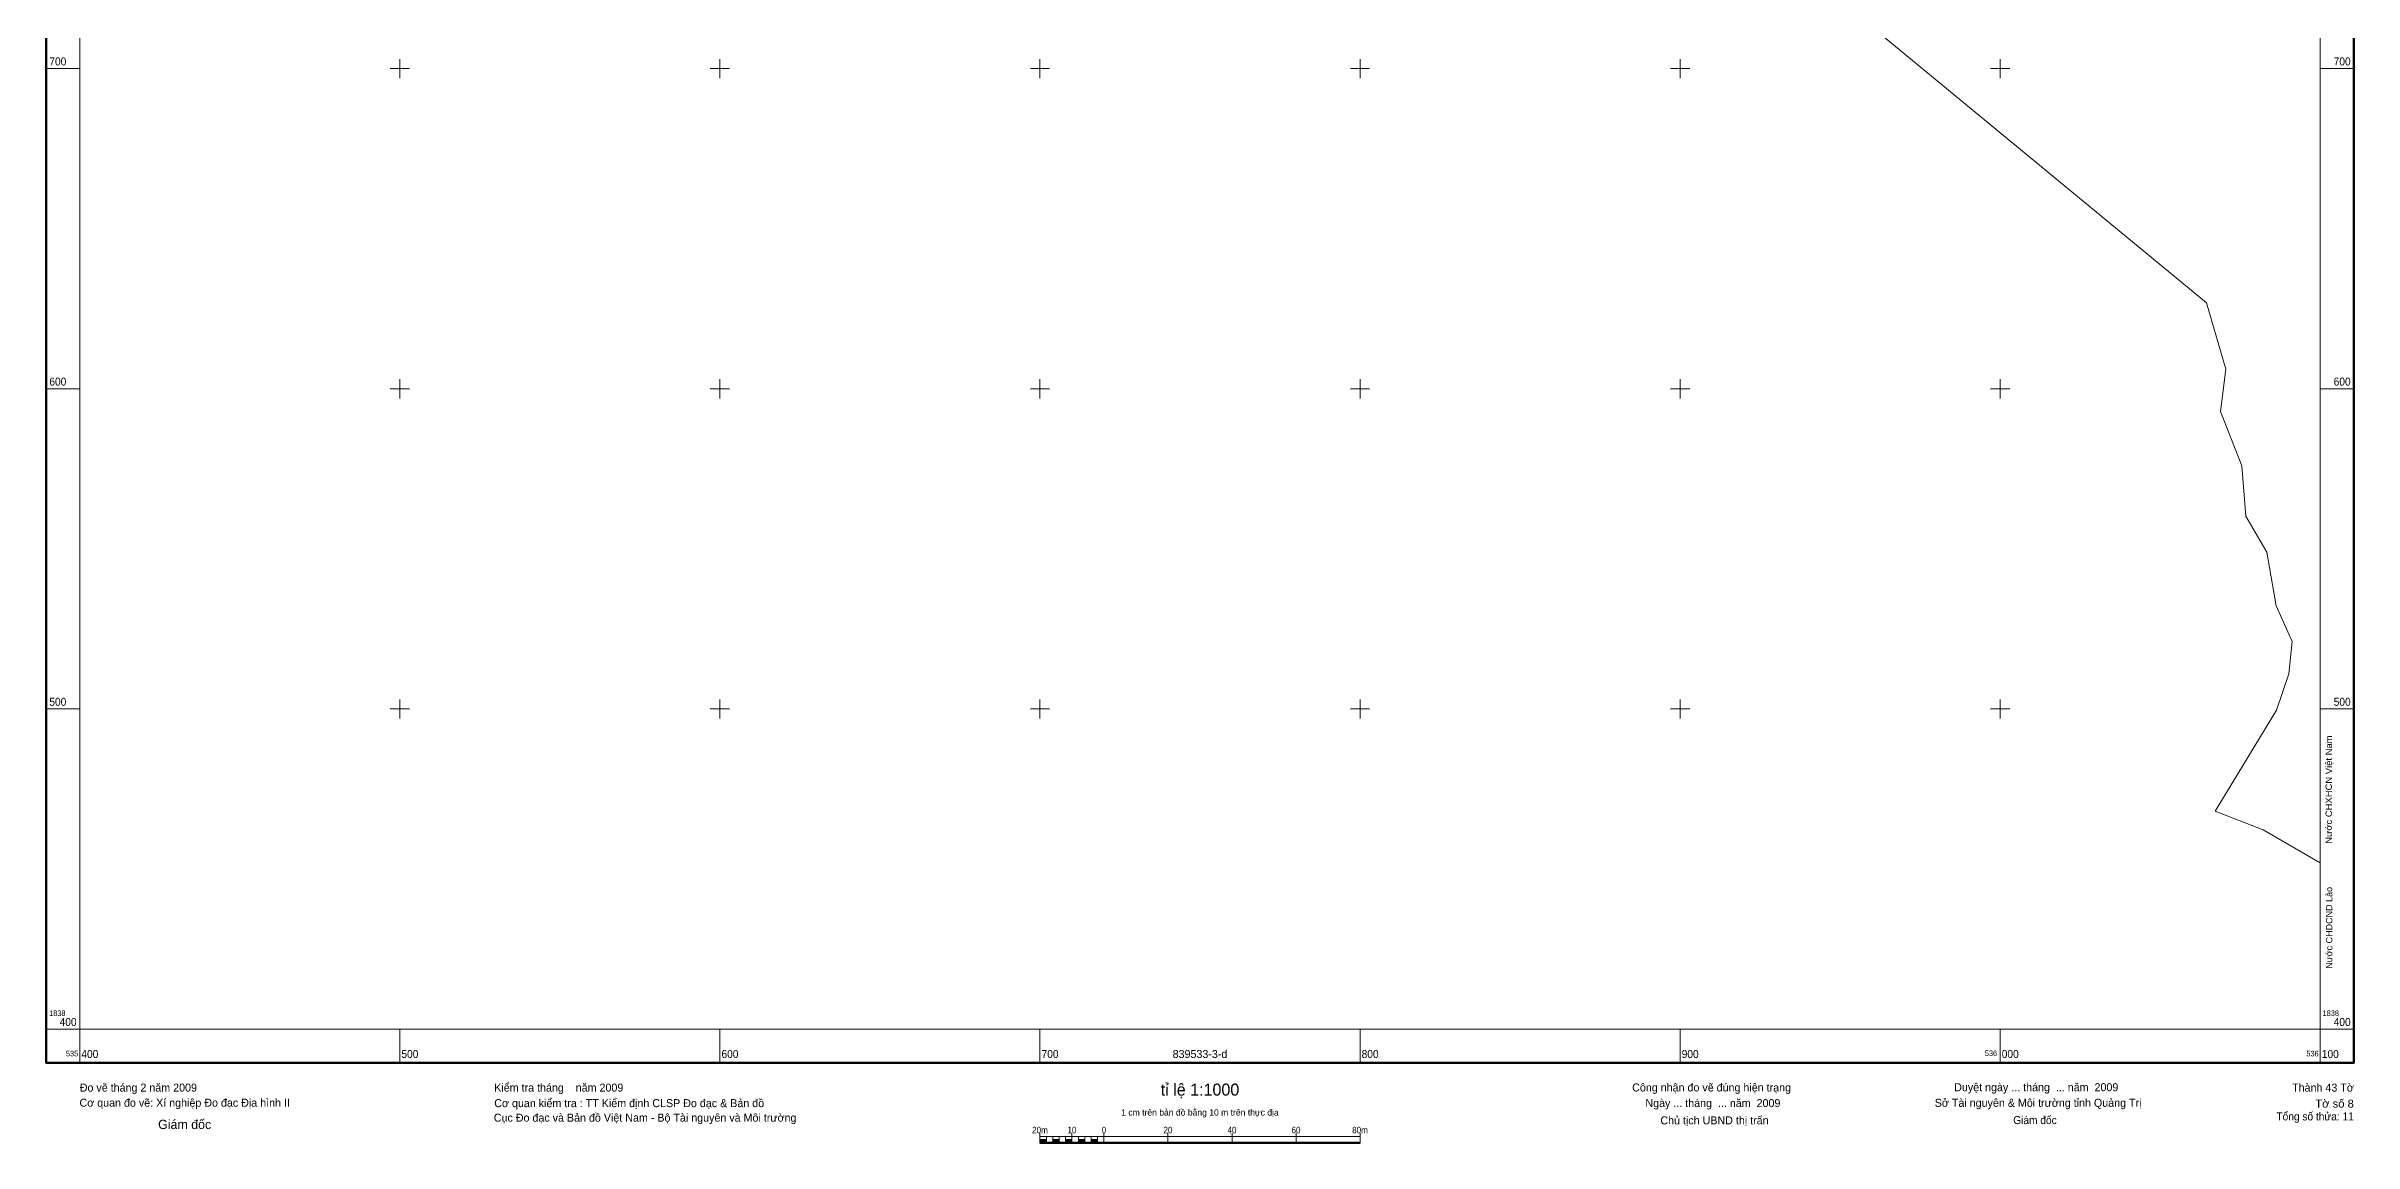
# Model space of a CAD drawing. Header units: metres. Extents: x 535390 to 536118, y 1838364 to 1839147.
# Drawn here: x 535390 to 536110, y 1838364 to 1838707 of the extents above; entities that cross this region are included whole.
import ezdxf
from ezdxf.enums import TextEntityAlignment as Align

# ---------------------------------------------------------------- set-up
doc = ezdxf.new("R2010")
doc.units = ezdxf.units.M
doc.header["$LTSCALE"] = 0.32
doc.layers.add('40', color=7, linetype='Continuous', lineweight=13)
doc.layers.add('63', color=7, linetype='Continuous', lineweight=13)
doc.layers.add('58', color=7, linetype='Continuous')

msp = doc.modelspace()

# ---------------------------------------------------------------- hatches: boundary and pattern name
at = {"layer": '63'}
for points in [[(535700, 1838364.5), (535700, 1838365.5), (535702, 1838365.5), (535702, 1838364.5)], [(535704, 1838364.5), (535704, 1838365.5), (535706, 1838365.5), (535706, 1838364.5)], [(535708, 1838364.5), (535708, 1838365.5), (535710, 1838365.5), (535710, 1838364.5)], [(535712, 1838364.5), (535712, 1838365.5), (535714, 1838365.5), (535714, 1838364.5)], [(535716, 1838364.5), (535716, 1838365.5), (535718, 1838365.5), (535718, 1838364.5)]]:
    msp.add_hatch(color=256, dxfattribs=at).paths.add_polyline_path(points)

# ---------------------------------------------------------------- linework, layer by layer
at = {"layer": '40'}
msp.add_lwpolyline([(535465.66, 1839100), (535487.88, 1839083.41), (535599.61, 1839000), (535662.9, 1838952.75), (535712.84, 1838915.47), (535796.52, 1838848.78), (535865.13, 1838794.09), (535957.21, 1838715.23), (536064.43, 1838626.88), (536070.49, 1838606.12), (536068.87, 1838592.91), (536075.52, 1838575.98), (536076.74, 1838560.25), (536083.35, 1838548.94), (536086.27, 1838532.2), (536091.24, 1838521.12), (536090.22, 1838510.97), (536086.3, 1838499.64), (536067.18, 1838468.1), (536082.12, 1838462.29), (536100, 1838451.99)], dxfattribs=at)
at = {"layer": '63'}
for p, q in [((535500, 1838697), (535500, 1838703)), ((535600, 1838697), (535600, 1838703)), ((535700, 1838697), (535700, 1838703)), ((535800, 1838697), (535800, 1838703)), ((535900, 1838697), (535900, 1838703)), ((536000, 1838697), (536000, 1838703)), ((535400, 1838700), (535389.5, 1838700)), ((535497, 1838700), (535503, 1838700)), ((535597, 1838700), (535603, 1838700)), ((535697, 1838700), (535703, 1838700)), ((535797, 1838700), (535803, 1838700)), ((535897, 1838700), (535903, 1838700)), ((535997, 1838700), (536003, 1838700)), ((536100, 1838700), (536110.5, 1838700)), ((535500, 1838597), (535500, 1838603)), ((535600, 1838597), (535600, 1838603)), ((535700, 1838597), (535700, 1838603)), ((535800, 1838597), (535800, 1838603)), ((535900, 1838597), (535900, 1838603)), ((536000, 1838597), (536000, 1838603)), ((535400, 1838600), (535389.5, 1838600)), ((535497, 1838600), (535503, 1838600)), ((535597, 1838600), (535603, 1838600)), ((535697, 1838600), (535703, 1838600)), ((535797, 1838600), (535803, 1838600)), ((535897, 1838600), (535903, 1838600)), ((535997, 1838600), (536003, 1838600)), ((536100, 1838600), (536110.5, 1838600)), ((535400, 1838500), (535389.5, 1838500)), ((535497, 1838500), (535503, 1838500)), ((535500, 1838497), (535500, 1838503)), ((535597, 1838500), (535603, 1838500)), ((535600, 1838497), (535600, 1838503)), ((535697, 1838500), (535703, 1838500)), ((535700, 1838497), (535700, 1838503)), ((535797, 1838500), (535803, 1838500)), ((535800, 1838497), (535800, 1838503)), ((535897, 1838500), (535903, 1838500)), ((535900, 1838497), (535900, 1838503)), ((535997, 1838500), (536003, 1838500)), ((536000, 1838497), (536000, 1838503)), ((536100, 1838500), (536110.5, 1838500)), ((535400, 1838400), (535389.5, 1838400)), ((535400, 1838400), (535400, 1838389.5)), ((535500, 1838400), (535500, 1838389.5)), ((535600, 1838400), (535600, 1838389.5)), ((535700, 1838400), (535700, 1838389.5)), ((535800, 1838400), (535800, 1838389.5)), ((535900, 1838400), (535900, 1838389.5)), ((536000, 1838400), (536000, 1838389.5)), ((536100, 1838400), (536100, 1838389.5)), ((536100, 1838400), (536110.5, 1838400)), ((535700, 1838364.5), (535700, 1838367.5)), ((535700, 1838366.5), (535800, 1838366.5)), ((535702, 1838364.5), (535702, 1838366.5)), ((535704, 1838364.5), (535704, 1838366.5)), ((535706, 1838364.5), (535706, 1838366.5)), ((535708, 1838364.5), (535708, 1838366.5)), ((535710, 1838364.5), (535710, 1838367.5)), ((535710, 1838364.5), (535710, 1838366.5)), ((535712, 1838364.5), (535712, 1838366.5)), ((535714, 1838364.5), (535714, 1838366.5)), ((535716, 1838364.5), (535716, 1838366.5)), ((535718, 1838364.5), (535718, 1838366.5)), ((535720, 1838364.5), (535720, 1838367.5)), ((535740, 1838364.5), (535740, 1838367.5)), ((535760, 1838364.5), (535760, 1838367.5)), ((535780, 1838364.5), (535780, 1838367.5)), ((535800, 1838364.5), (535800, 1838367.5))]:
    msp.add_line(p, q, dxfattribs=at)
at = {"layer": '63', "lineweight": 53}
msp.add_line((535700, 1838364.5), (535800, 1838364.5), dxfattribs=at)
at = {"layer": '63', "lineweight": 158}
msp.add_lwpolyline([(535389.5, 1839110.5), (536110.5, 1839110.5), (536110.5, 1838389.5), (535389.5, 1838389.5)], close=True, dxfattribs=at)
at = {"layer": '63'}
for points in [[(535400, 1839100), (536100, 1839100), (536100, 1838400), (535400, 1838400)], [(535700, 1838364.5), (535700, 1838365.5), (535702, 1838365.5), (535702, 1838364.5)], [(535704, 1838364.5), (535704, 1838365.5), (535706, 1838365.5), (535706, 1838364.5)], [(535708, 1838364.5), (535708, 1838365.5), (535710, 1838365.5), (535710, 1838364.5)], [(535712, 1838364.5), (535712, 1838365.5), (535714, 1838365.5), (535714, 1838364.5)], [(535716, 1838364.5), (535716, 1838365.5), (535718, 1838365.5), (535718, 1838364.5)]]:
    msp.add_lwpolyline(points, close=True, dxfattribs=at)

# ---------------------------------------------------------------- texts
at = {"layer": '58'}
for s, width, p in [('Nước CHXHCN Việt Nam', 1.1, (536103.65, 1838474.815)), ('Nước CHDCND Lào', 1.05, (536103.77, 1838431.64))]:
    msp.add_text(s, height=2, rotation=90, dxfattribs=dict(at, width=width)).set_placement(p, align=Align.CENTER)
at = {"layer": '63', "width": 0.95}
for s, height, p in [('700', 2.5, (535390.5, 1838701)), ('600', 2.5, (535390.5, 1838601)), ('500', 2.5, (535390.5, 1838501)), ('1838', 1.75, (535390.43, 1838404.11)), ('1838', 1.75, (536100.73, 1838404.12)), ('400', 2.5, (535400.5, 1838391)), ('500', 2.5, (535500.5, 1838391)), ('600', 2.5, (535600.5, 1838391)), ('700', 2.5, (535700.5, 1838391)), ('800', 2.5, (535800.5, 1838391)), ('900', 2.5, (535900.5, 1838391)), ('000', 2.5, (536000.5, 1838391)), ('100', 2.5, (536100.5, 1838391)), ('Giám đốc ', 2.5, (536004.08, 1838370.35))]:
    msp.add_text(s, height=height, dxfattribs=at).set_placement(p)
at = {"layer": '63'}
for s, height, width, p in [('700', 2.5, 0.95, (536109.5, 1838701)), ('600', 2.5, 0.95, (536109.5, 1838601)), ('500', 2.5, 0.95, (536109.5, 1838501)), ('400', 2.5, 0.95, (535399, 1838401)), ('400', 2.5, 0.95, (536109.5, 1838401)), ('535', 1.75, 0.95, (535399.5, 1838391.5)), ('536', 1.75, 0.95, (535999.04, 1838391.6)), ('536', 1.75, 0.95, (536099.5, 1838391.5)), ('Tờ số 8', 2.5, 1.05, (536110.5, 1838375.5)), ('Tổng số thửa: 11', 2.5, 0.95, (536110.5, 1838371.5))]:
    msp.add_text(s, height=height, dxfattribs=dict(at, width=width)).set_placement(p, align=Align.RIGHT)
for s, height, p in [('839533-3-d', 2.5, (535750, 1838391)), ('tỉ lệ 1:1000', 3.75, (535750, 1838379.25)), ('Công nhận đo vẽ đúng hiện trạng', 2.5, (535909.84, 1838380.54)), ('Duyệt ngày ... tháng  ... năm  2009', 2.5, (536011.27, 1838380.62)), ('1 cm trên bản đồ bằng 10 m trên thực địa', 2, (535749.995, 1838373))]:
    msp.add_text(s, height=height, dxfattribs=at).set_placement(p, align=Align.CENTER)
for s, height, p in [('Đo vẽ tháng 2 năm 2009', 2.5, (535400, 1838380.5)), ('Cơ quan đo vẽ: Xí nghiệp Đo đạc Địa hình II', 2.5, (535399.92, 1838375.78)), ('Cơ quan kiểm tra : TT Kiểm định CLSP Đo đạc & Bản đồ', 2.5, (535529.5, 1838375.64)), ('Kiểm tra tháng    năm 2009', 2.5, (535529.5, 1838380.5)), ('Ngày ... tháng  ... năm  2009', 2.5, (535889.15, 1838375.67)), ('Sở Tài nguyên & Môi trường tỉnh Quảng Trị', 2.5, (535979.56, 1838375.75)), (' Giám đốc', 2.9, (535423.4, 1838368.8)), ('Cục Đo đạc và Bản đồ Việt Nam - Bộ Tài nguyên và Môi trường', 2.5, (535529.36, 1838371.11)), ('Chủ tịch UBND thị trấn', 2.5, (535893.84, 1838370.27))]:
    msp.add_text(s, height=height, dxfattribs=at).set_placement(p)
msp.add_text('Thành 43 Tờ', height=2.5, dxfattribs=at).set_placement((536110.5, 1838380.5), align=Align.RIGHT)
for s, width, p in [('20m', 0.95, (535700, 1838367.5)), ('10', 0.95, (535709.995, 1838367.5)), ('0', 0.9, (535720, 1838367.5)), ('20', 0.95, (535739.995, 1838367.5)), ('40', 0.95, (535759.995, 1838367.5)), ('60', 0.95, (535779.995, 1838367.5)), ('80m', 0.95, (535800, 1838367.5))]:
    msp.add_text(s, height=2, dxfattribs=dict(at, width=width)).set_placement(p, align=Align.CENTER)

doc.saveas('drawing.dxf')
